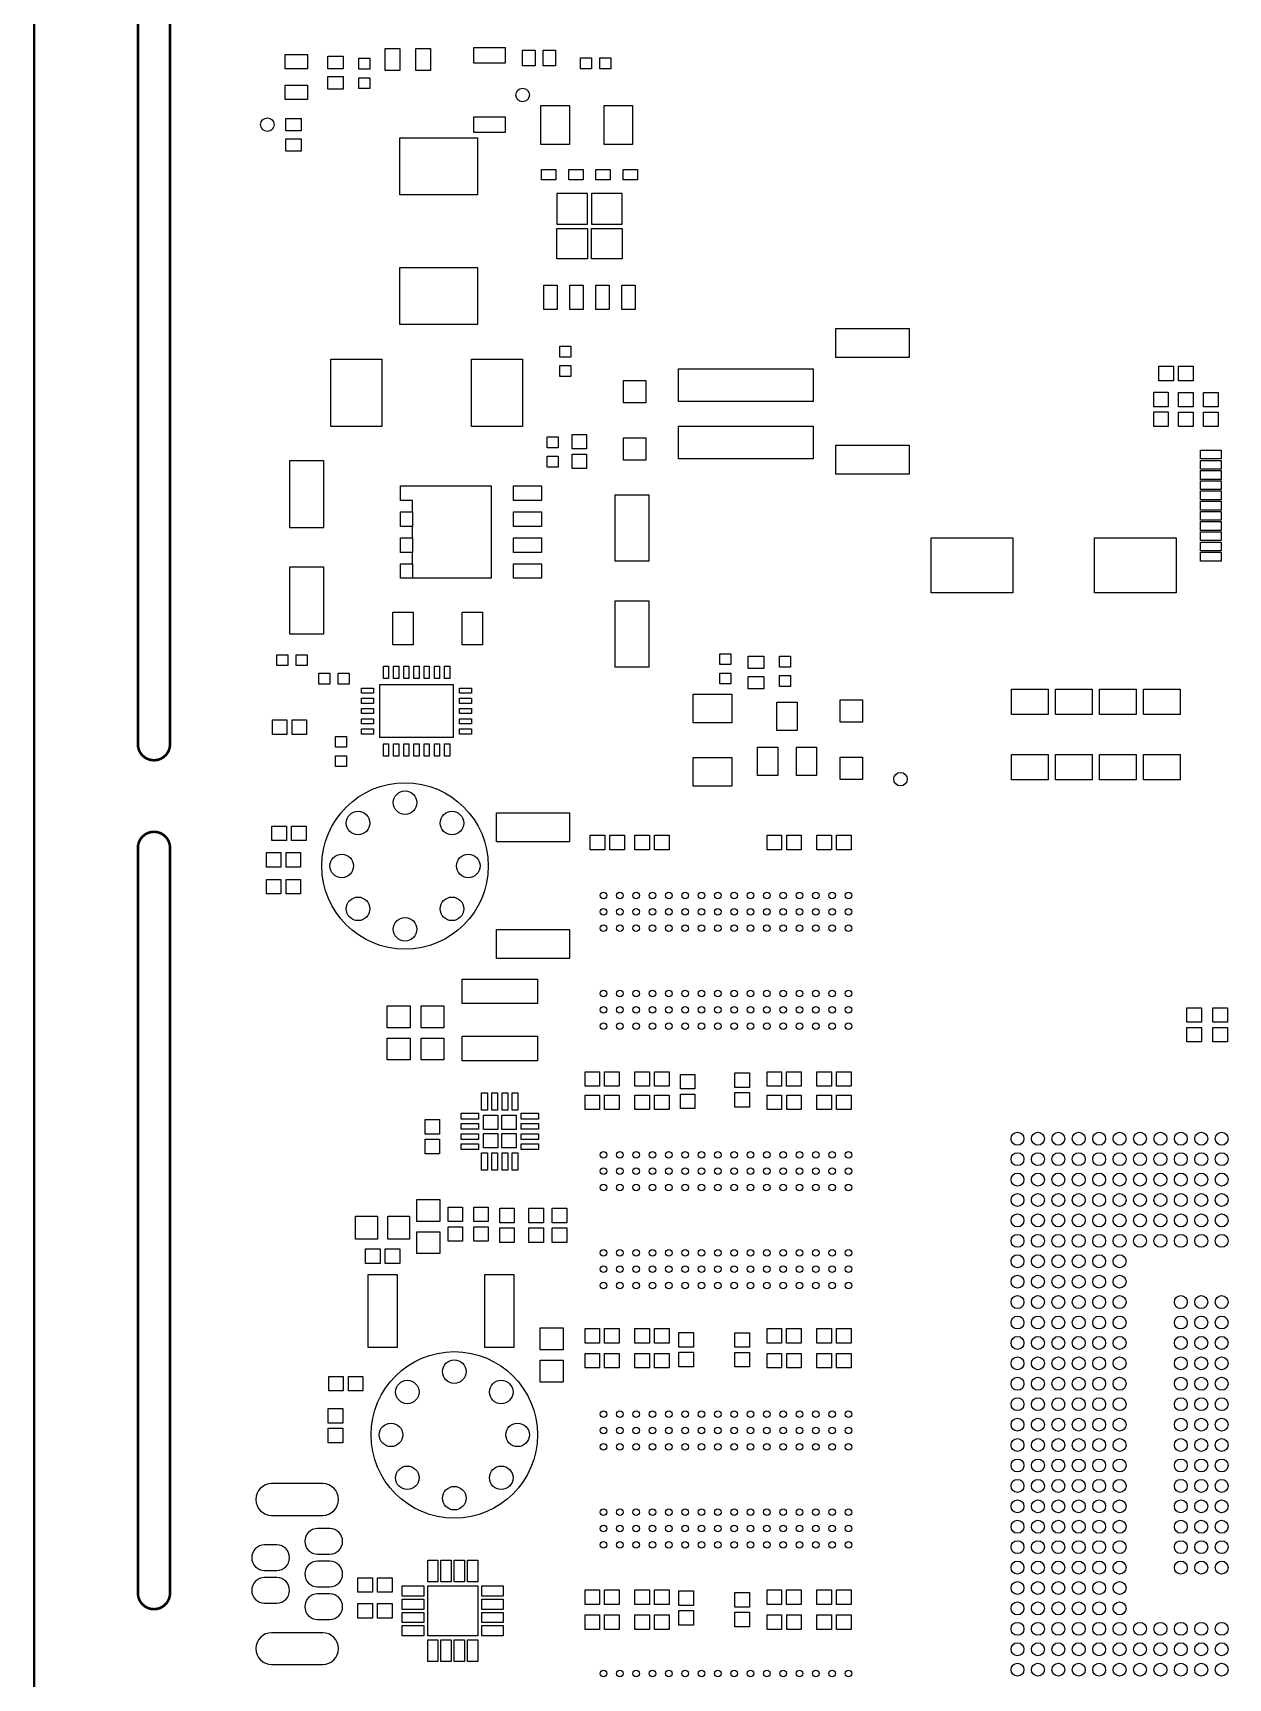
# Model space of a CAD drawing. Extents: x -186 to 234, y -83 to 214.
# Drawn here: x -61.2 to -2.7, y 33.4 to 114 of the extents above; entities that cross this region are included whole.
import ezdxf

# ---------------------------------------------------------------- set-up
doc = ezdxf.new("R2010")
doc.units = 0
for name, color, linetype in [('BG_OUTLINE', 253, 'CONTINUOUS'), ('PG_PASTEMASK_TOP', 85, 'CONTINUOUS'), ('PIN_PASTEMASK_TOP', 85, 'CONTINUOUS')]:
    doc.layers.add(name, color=color, linetype=linetype)

msp = doc.modelspace()

# ---------------------------------------------------------------- linework, layer by layer
at = {"layer": 'BG_OUTLINE', "const_width": 0.127}
for points in [[(-61.149205, 157.020311), (-61.149205, -9.271)], [(-56.069205, 115.657401), (-56.069205, 81.704688)], [(-54.494405, 115.657401), (-54.494405, 113.117401)], [(-54.494405, 113.117401), (-54.494405, 81.704688)], [(-56.069205, 79.164688), (-56.069205, 81.704688)], [(-54.494405, 79.164688), (-54.494405, 81.704688)], [(-56.069205, 74.084688), (-56.069205, 40.132)], [(-54.494405, 74.084688), (-54.494405, 71.544688)], [(-54.494405, 71.544688), (-54.494405, 40.132)], [(-56.069205, 37.592), (-56.069205, 40.132)], [(-54.494405, 37.592), (-54.494405, 40.132)]]:
    msp.add_lwpolyline(points, dxfattribs=at)
for points in [[(-54.494405, 79.164688, -1), (-56.069205, 79.164688)], [(-56.069205, 74.084688, -1), (-54.494405, 74.084688)], [(-54.494405, 37.592, -1), (-56.069205, 37.592)]]:
    msp.add_lwpolyline(points, format="xyb", dxfattribs=at)
at = {"layer": 'PG_PASTEMASK_TOP'}
for points in [[(-34.046516, 106.124832), (-35.546309, 106.124832)], [(-35.546309, 106.124832), (-35.546309, 104.625013)], [(-34.046516, 104.625013), (-34.046516, 106.124832)], [(-32.346519, 106.124832), (-33.846313, 106.124832)], [(-33.846313, 106.124832), (-33.846313, 104.625013)], [(-32.346519, 104.625013), (-32.346519, 106.124832)], [(-35.546309, 104.625013), (-34.046516, 104.625013)], [(-35.546309, 102.924915), (-35.546309, 104.424836)], [(-35.546309, 104.424836), (-34.046516, 104.424836)], [(-34.046516, 104.424836), (-34.046516, 102.924915)], [(-33.846313, 104.625013), (-32.346519, 104.625013)], [(-33.846313, 102.924915), (-33.846313, 104.424836)], [(-33.846313, 104.424836), (-32.346519, 104.424836)], [(-32.346519, 104.424836), (-32.346519, 102.924915)], [(-34.046516, 102.924915), (-35.546309, 102.924915)], [(-32.346519, 102.924915), (-33.846313, 102.924915)]]:
    msp.add_lwpolyline(points, dxfattribs=at)
for points in [[(-38.440106, 60.298101), (-39.140105, 60.298101), (-39.140105, 60.9981), (-38.440106, 60.9981)], [(-37.540209, 60.298101), (-38.240208, 60.298101), (-38.240208, 60.998202), (-37.540209, 60.998202)], [(-38.440106, 59.3979), (-39.140105, 59.3979), (-39.140105, 60.097899), (-38.440106, 60.097899)], [(-37.540209, 59.3979), (-38.240208, 59.3979), (-38.240208, 60.098), (-37.540209, 60.098)]]:
    msp.add_lwpolyline(points, close=True, dxfattribs=at)
at = {"layer": 'PIN_PASTEMASK_TOP'}
for points in [[(-47.7631, 112.233177), (-48.8553, 112.233177), (-48.8553, 112.944377), (-47.7631, 112.944377)], [(-46.009001, 112.245191), (-46.771001, 112.245191), (-46.771001, 112.854791), (-46.009001, 112.854791)], [(-43.951703, 112.147299), (-43.951703, 113.239499), (-43.240503, 113.239499), (-43.240503, 112.147299)], [(-42.451528, 112.147299), (-42.451528, 113.239499), (-41.740328, 113.239499), (-41.740328, 112.147299)], [(-39.607211, 112.520197), (-39.607211, 113.282197), (-38.083211, 113.282197), (-38.083211, 112.520197)], [(-37.222913, 112.386897), (-37.222913, 113.148897), (-36.613313, 113.148897), (-36.613313, 112.386897)], [(-36.223118, 112.386897), (-36.223118, 113.148897), (-35.613518, 113.148897), (-35.613518, 112.386897)], [(-45.244207, 112.754207), (-44.710807, 112.754207), (-44.710807, 112.220807), (-45.244207, 112.220807)], [(-33.853476, 112.771733), (-33.853476, 112.238333), (-34.386876, 112.238333), (-34.386876, 112.771733)], [(-32.903465, 112.771733), (-32.903465, 112.238333), (-33.436865, 112.238333), (-33.436865, 112.771733)], [(-47.7631, 110.733002), (-48.8553, 110.733002), (-48.8553, 111.444202), (-47.7631, 111.444202)], [(-46.009001, 111.245396), (-46.771001, 111.245396), (-46.771001, 111.854996), (-46.009001, 111.854996)], [(-45.244207, 111.804196), (-44.710807, 111.804196), (-44.710807, 111.270796), (-45.244207, 111.270796)], [(-34.932315, 110.439708), (-34.932315, 108.534708), (-36.329315, 108.534708), (-36.329315, 110.439708)], [(-31.832499, 110.439708), (-31.832499, 108.534708), (-33.229499, 108.534708), (-33.229499, 110.439708)], [(-48.825099, 109.808797), (-48.063099, 109.808797), (-48.063099, 109.199197), (-48.825099, 109.199197)], [(-39.607211, 109.120203), (-39.607211, 109.882203), (-38.083211, 109.882203), (-38.083211, 109.120203)], [(-48.825099, 108.809003), (-48.063099, 108.809003), (-48.063099, 108.199403), (-48.825099, 108.199403)], [(-39.429411, 106.0704), (-43.239411, 106.0704), (-43.239411, 108.8644), (-39.429411, 108.8644)], [(-35.591305, 106.799875), (-36.291304, 106.799875), (-36.291304, 107.299976), (-35.591305, 107.299976)], [(-34.261412, 106.799875), (-34.961411, 106.799875), (-34.961411, 107.299976), (-34.261412, 107.299976)], [(-32.931418, 106.799875), (-33.631416, 106.799875), (-33.631416, 107.299976), (-32.931418, 107.299976)], [(-31.601524, 106.799875), (-32.301523, 106.799875), (-32.301523, 107.299976), (-31.601524, 107.299976)], [(-39.429411, 99.7204), (-43.239411, 99.7204), (-43.239411, 102.5144), (-39.429411, 102.5144)], [(-35.526409, 100.44999), (-36.17642, 100.44999), (-36.17642, 101.649886), (-35.526409, 101.649886)], [(-34.256408, 100.44999), (-34.90642, 100.44999), (-34.90642, 101.649886), (-34.256408, 101.649886)], [(-32.986408, 100.44999), (-33.63642, 100.44999), (-33.63642, 101.649886), (-32.986408, 101.649886)], [(-31.716409, 100.44999), (-32.36642, 100.44999), (-32.36642, 101.649886), (-31.716409, 101.649886)], [(-21.873464, 99.520883), (-18.294553, 99.520883), (-18.294553, 98.100972), (-21.873464, 98.100972)], [(-34.868333, 98.12241), (-35.401733, 98.12241), (-35.401733, 98.65581), (-34.868333, 98.65581)], [(-46.623808, 94.724906), (-46.623808, 98.024899), (-44.123915, 98.024899), (-44.123915, 94.724906)], [(-39.723797, 94.724906), (-39.723797, 98.024899), (-37.223903, 98.024899), (-37.223903, 94.724906)], [(-34.868333, 97.172399), (-35.401733, 97.172399), (-35.401733, 97.705799), (-34.868333, 97.705799)], [(-29.593349, 97.539251), (-22.993439, 97.539251), (-22.993439, 95.939356), (-29.593349, 95.939356)], [(-6.051321, 96.963713), (-6.051321, 97.674913), (-5.340121, 97.674913), (-5.340121, 96.963713)], [(-5.088611, 96.963713), (-5.088611, 97.674913), (-4.377411, 97.674913), (-4.377411, 96.963713)], [(-32.286054, 96.972971), (-31.185955, 96.972971), (-31.185955, 95.872872), (-32.286054, 95.872872)], [(-5.596611, 95.684289), (-6.307811, 95.684289), (-6.307811, 96.395489), (-5.596611, 96.395489)], [(-4.377411, 95.6818), (-5.088611, 95.6818), (-5.088611, 96.393), (-4.377411, 96.393)], [(-3.864813, 96.390511), (-3.153613, 96.390511), (-3.153613, 95.679311), (-3.864813, 95.679311)], [(-5.596611, 94.721578), (-6.307811, 94.721578), (-6.307811, 95.432778), (-5.596611, 95.432778)], [(-4.377411, 94.719089), (-5.088611, 94.719089), (-5.088611, 95.430289), (-4.377411, 95.430289)], [(-3.864813, 95.4278), (-3.153613, 95.4278), (-3.153613, 94.7166), (-3.864813, 94.7166)], [(-34.80369, 94.333898), (-34.09249, 94.333898), (-34.09249, 93.622698), (-34.80369, 93.622698)], [(-29.593349, 94.739257), (-22.993439, 94.739257), (-22.993439, 93.139362), (-29.593349, 93.139362)], [(-36.018419, 94.214823), (-35.485019, 94.214823), (-35.485019, 93.681423), (-36.018419, 93.681423)], [(-32.286054, 94.172976), (-31.185955, 94.172976), (-31.185955, 93.072877), (-32.286054, 93.072877)], [(-21.873464, 93.810861), (-18.294553, 93.810861), (-18.294553, 92.390951), (-21.873464, 92.390951)], [(-4.010482, 93.13164), (-4.010482, 93.563948), (-3.008173, 93.563948), (-3.008173, 93.13164)], [(-48.629164, 89.753973), (-48.629164, 93.053967), (-46.979154, 93.053967), (-46.979154, 89.753973)], [(-36.018419, 93.264812), (-35.485019, 93.264812), (-35.485019, 92.731412), (-36.018419, 92.731412)], [(-34.80369, 93.371187), (-34.09249, 93.371187), (-34.09249, 92.659987), (-34.80369, 92.659987)], [(-4.010482, 92.631539), (-4.010482, 93.063847), (-3.008173, 93.063847), (-3.008173, 92.631539)], [(-4.010482, 92.131642), (-4.010482, 92.56395), (-3.008173, 92.56395), (-3.008173, 92.131642)], [(-4.010482, 91.631541), (-4.010482, 92.063849), (-3.008173, 92.063849), (-3.008173, 91.631541)], [(-36.298073, 91.808719), (-36.298073, 91.098713), (-37.67008, 91.098713), (-37.67008, 91.808719)], [(-31.044604, 88.129808), (-32.694613, 88.129808), (-32.694613, 91.379815), (-31.044604, 91.379815)], [(-4.010482, 91.131644), (-4.010482, 91.563952), (-3.008173, 91.563952), (-3.008173, 91.131644)], [(-4.010482, 90.631543), (-4.010482, 91.063851), (-3.008173, 91.063851), (-3.008173, 90.631543)], [(-42.621073, 90.538719), (-42.621073, 89.828713), (-43.211064, 89.828713), (-43.211064, 90.538719)], [(-36.298073, 90.538719), (-36.298073, 89.828713), (-37.67008, 89.828713), (-37.67008, 90.538719)], [(-4.010482, 90.131443), (-4.010482, 90.563751), (-3.008173, 90.563751), (-3.008173, 90.131443)], [(-4.010482, 89.631545), (-4.010482, 90.063853), (-3.008173, 90.063853), (-3.008173, 89.631545)], [(-4.010482, 89.131445), (-4.010482, 89.563753), (-3.008173, 89.563753), (-3.008173, 89.131445)], [(-42.621073, 89.268719), (-42.621073, 88.558713), (-43.211064, 88.558713), (-43.211064, 89.268719)], [(-36.298073, 89.268719), (-36.298073, 88.558713), (-37.67008, 88.558713), (-37.67008, 89.268719)], [(-17.207205, 89.275704), (-13.207213, 89.275704), (-13.207213, 86.575709), (-17.207205, 86.575709)], [(-9.207221, 89.275704), (-5.207229, 89.275704), (-5.207229, 86.575709), (-9.207221, 86.575709)], [(-4.010482, 88.631547), (-4.010482, 89.063855), (-3.008173, 89.063855), (-3.008173, 88.631547)], [(-48.629164, 84.554187), (-48.629164, 87.85418), (-46.979154, 87.85418), (-46.979154, 84.554187)], [(-42.621073, 87.998719), (-42.621073, 87.288713), (-43.211064, 87.288713), (-43.211064, 87.998719)], [(-36.298073, 87.998719), (-36.298073, 87.288713), (-37.67008, 87.288713), (-37.67008, 87.998719)], [(-4.010482, 88.131447), (-4.010482, 88.563755), (-3.008173, 88.563755), (-3.008173, 88.131447)], [(-42.581424, 85.636557), (-42.581424, 84.036357), (-43.582234, 84.036357), (-43.582234, 85.636557)], [(-39.182802, 85.636557), (-39.182802, 84.036357), (-40.183613, 84.036357), (-40.183613, 85.636557)], [(-31.044604, 82.929819), (-32.694613, 82.929819), (-32.694613, 86.179825), (-31.044604, 86.179825)], [(-49.258423, 83.012077), (-49.258423, 83.545477), (-48.725023, 83.545477), (-48.725023, 83.012077)], [(-48.308412, 83.012077), (-48.308412, 83.545477), (-47.775012, 83.545477), (-47.775012, 83.012077)], [(-44.044756, 82.985127), (-43.794744, 82.985127), (-43.794744, 82.385129), (-44.044756, 82.385129)], [(-43.544757, 82.985127), (-43.294744, 82.985127), (-43.294744, 82.385129), (-43.544757, 82.385129)], [(-43.044758, 82.985127), (-42.794745, 82.985127), (-42.794745, 82.385129), (-43.044758, 82.385129)], [(-42.544759, 82.985127), (-42.294747, 82.985127), (-42.294747, 82.385129), (-42.544759, 82.385129)], [(-42.04476, 82.985127), (-41.794748, 82.985127), (-41.794748, 82.385129), (-42.04476, 82.385129)], [(-41.544761, 82.985127), (-41.294748, 82.985127), (-41.294748, 82.385129), (-41.544761, 82.385129)], [(-41.044762, 82.985127), (-40.794749, 82.985127), (-40.794749, 82.385129), (-41.044762, 82.385129)], [(-27.024305, 83.063105), (-27.557705, 83.063105), (-27.557705, 83.596505), (-27.024305, 83.596505)], [(-25.411405, 82.872097), (-26.173405, 82.872097), (-26.173405, 83.481697), (-25.411405, 83.481697)], [(-24.103305, 82.936105), (-24.636705, 82.936105), (-24.636705, 83.469505), (-24.103305, 83.469505)], [(-47.206027, 82.106668), (-47.206027, 82.640068), (-46.672627, 82.640068), (-46.672627, 82.106668)], [(-46.256016, 82.106668), (-46.256016, 82.640068), (-45.722616, 82.640068), (-45.722616, 82.106668)], [(-27.024305, 82.113095), (-27.557705, 82.113095), (-27.557705, 82.646495), (-27.024305, 82.646495)], [(-25.411405, 81.872303), (-26.173405, 81.872303), (-26.173405, 82.481903), (-25.411405, 82.481903)], [(-24.103305, 81.986095), (-24.636705, 81.986095), (-24.636705, 82.519495), (-24.103305, 82.519495)], [(-44.519748, 81.910136), (-44.519748, 81.660124), (-45.119747, 81.660124), (-45.119747, 81.910136)], [(-44.519748, 81.410137), (-44.519748, 81.160125), (-45.119747, 81.160125), (-45.119747, 81.410137)], [(-40.619756, 82.085129), (-40.619756, 79.485134), (-44.219749, 79.485134), (-44.219749, 82.085129)], [(-39.719758, 81.910136), (-39.719758, 81.660124), (-40.319757, 81.660124), (-40.319757, 81.910136)], [(-39.719758, 81.410137), (-39.719758, 81.160125), (-40.319757, 81.160125), (-40.319757, 81.410137)], [(-26.969999, 80.214013), (-28.874999, 80.214013), (-28.874999, 81.611013), (-26.969999, 81.611013)], [(-13.280949, 81.865229), (-11.480038, 81.865229), (-11.480038, 80.615523), (-13.280949, 80.615523)], [(-11.121949, 81.865229), (-9.321038, 81.865229), (-9.321038, 80.615523), (-11.121949, 80.615523)], [(-8.964752, 81.863425), (-7.163841, 81.863425), (-7.163841, 80.61372), (-8.964752, 80.61372)], [(-6.805447, 81.863425), (-5.004537, 81.863425), (-5.004537, 80.61372), (-6.805447, 80.61372)], [(-44.519748, 80.910138), (-44.519748, 80.660126), (-45.119747, 80.660126), (-45.119747, 80.910138)], [(-39.719758, 80.910138), (-39.719758, 80.660126), (-40.319757, 80.660126), (-40.319757, 80.910138)], [(-24.763705, 79.8322), (-24.763705, 81.2292), (-23.773105, 81.2292), (-23.773105, 79.8322)], [(-21.67396, 81.33574), (-20.57386, 81.33574), (-20.57386, 80.235641), (-21.67396, 80.235641)], [(-49.481511, 79.644189), (-49.481511, 80.355389), (-48.770311, 80.355389), (-48.770311, 79.644189)], [(-48.518801, 79.644189), (-48.518801, 80.355389), (-47.807601, 80.355389), (-47.807601, 79.644189)], [(-44.519748, 80.410139), (-44.519748, 80.160127), (-45.119747, 80.160127), (-45.119747, 80.410139)], [(-44.519748, 79.91014), (-44.519748, 79.660128), (-45.119747, 79.660128), (-45.119747, 79.91014)], [(-39.719758, 80.410139), (-39.719758, 80.160127), (-40.319757, 80.160127), (-40.319757, 80.410139)], [(-39.719758, 79.91014), (-39.719758, 79.660128), (-40.319757, 79.660128), (-40.319757, 79.91014)], [(-45.857998, 79.014625), (-46.391398, 79.014625), (-46.391398, 79.548025), (-45.857998, 79.548025)], [(-44.044756, 79.185135), (-43.794744, 79.185135), (-43.794744, 78.585136), (-44.044756, 78.585136)], [(-43.544757, 79.185135), (-43.294744, 79.185135), (-43.294744, 78.585136), (-43.544757, 78.585136)], [(-43.044758, 79.185135), (-42.794745, 79.185135), (-42.794745, 78.585136), (-43.044758, 78.585136)], [(-42.544759, 79.185135), (-42.294747, 79.185135), (-42.294747, 78.585136), (-42.544759, 78.585136)], [(-42.04476, 79.185135), (-41.794748, 79.185135), (-41.794748, 78.585136), (-42.04476, 78.585136)], [(-41.544761, 79.185135), (-41.294748, 79.185135), (-41.294748, 78.585136), (-41.544761, 78.585136)], [(-41.044762, 79.185135), (-40.794749, 79.185135), (-40.794749, 78.585136), (-41.044762, 78.585136)], [(-25.716205, 77.6224), (-25.716205, 79.0194), (-24.725605, 79.0194), (-24.725605, 77.6224)], [(-23.811205, 77.6224), (-23.811205, 79.0194), (-22.820605, 79.0194), (-22.820605, 77.6224)], [(-45.857998, 78.064614), (-46.391398, 78.064614), (-46.391398, 78.598014), (-45.857998, 78.598014)], [(-26.969999, 77.114197), (-28.874999, 77.114197), (-28.874999, 78.511197), (-26.969999, 78.511197)], [(-21.67396, 78.535746), (-20.57386, 78.535746), (-20.57386, 77.435647), (-21.67396, 77.435647)], [(-13.280949, 78.664829), (-11.480038, 78.664829), (-11.480038, 77.415123), (-13.280949, 77.415123)], [(-11.121949, 78.664829), (-9.321038, 78.664829), (-9.321038, 77.415123), (-11.121949, 77.415123)], [(-8.964752, 78.663025), (-7.163841, 78.663025), (-7.163841, 77.41332), (-8.964752, 77.41332)], [(-6.805447, 78.663025), (-5.004537, 78.663025), (-5.004537, 77.41332), (-6.805447, 77.41332)], [(-34.928556, 74.384967), (-38.507467, 74.384967), (-38.507467, 75.804878), (-34.928556, 75.804878)], [(-49.505108, 74.442904), (-49.505108, 75.154104), (-48.793908, 75.154104), (-48.793908, 74.442904)], [(-48.542397, 74.442904), (-48.542397, 75.154104), (-47.831197, 75.154104), (-47.831197, 74.442904)], [(-33.20161, 74.703889), (-33.20161, 73.992689), (-33.91281, 73.992689), (-33.91281, 74.703889)], [(-32.238899, 74.703889), (-32.238899, 73.992689), (-32.950099, 73.992689), (-32.950099, 74.703889)], [(-31.725921, 73.992689), (-31.725921, 74.703889), (-31.014721, 74.703889), (-31.014721, 73.992689)], [(-30.76321, 73.992689), (-30.76321, 74.703889), (-30.05201, 74.703889), (-30.05201, 73.992689)], [(-25.248921, 73.992689), (-25.248921, 74.703889), (-24.537721, 74.703889), (-24.537721, 73.992689)], [(-24.28621, 73.992689), (-24.28621, 74.703889), (-23.57501, 74.703889), (-23.57501, 73.992689)], [(-22.810521, 73.992689), (-22.810521, 74.703889), (-22.099321, 74.703889), (-22.099321, 73.992689)], [(-21.84781, 73.992689), (-21.84781, 74.703889), (-21.13661, 74.703889), (-21.13661, 73.992689)], [(-49.771224, 73.146691), (-49.771224, 73.857891), (-49.060024, 73.857891), (-49.060024, 73.146691)], [(-48.808513, 73.146691), (-48.808513, 73.857891), (-48.097313, 73.857891), (-48.097313, 73.146691)], [(-49.771224, 71.832292), (-49.771224, 72.543492), (-49.060024, 72.543492), (-49.060024, 71.832292)], [(-48.808513, 71.832292), (-48.808513, 72.543492), (-48.097313, 72.543492), (-48.097313, 71.832292)], [(-34.928556, 68.674945), (-38.507467, 68.674945), (-38.507467, 70.094856), (-34.928556, 70.094856)], [(-36.490008, 66.459049), (-40.190001, 66.459049), (-40.190001, 67.658945), (-36.490008, 67.658945)], [(-43.851805, 66.347594), (-42.734205, 66.347594), (-42.734205, 65.275206), (-43.851805, 65.275206)], [(-42.200805, 66.347594), (-41.083205, 66.347594), (-41.083205, 65.275206), (-42.200805, 65.275206)], [(-4.679213, 66.258008), (-3.968013, 66.258008), (-3.968013, 65.546808), (-4.679213, 65.546808)], [(-3.409213, 66.258008), (-2.698013, 66.258008), (-2.698013, 65.546808), (-3.409213, 65.546808)], [(-4.679213, 65.295297), (-3.968013, 65.295297), (-3.968013, 64.584097), (-4.679213, 64.584097)], [(-3.409213, 65.295297), (-2.698013, 65.295297), (-2.698013, 64.584097), (-3.409213, 64.584097)], [(-43.851805, 64.772794), (-42.734205, 64.772794), (-42.734205, 63.700406), (-43.851805, 63.700406)], [(-42.200805, 64.772794), (-41.083205, 64.772794), (-41.083205, 63.700406), (-42.200805, 63.700406)], [(-36.490008, 63.659055), (-40.190001, 63.659055), (-40.190001, 64.858951), (-36.490008, 64.858951)], [(-33.45561, 63.121489), (-33.45561, 62.410289), (-34.16681, 62.410289), (-34.16681, 63.121489)], [(-32.492899, 63.121489), (-32.492899, 62.410289), (-33.204099, 62.410289), (-33.204099, 63.121489)], [(-31.725921, 62.410289), (-31.725921, 63.121489), (-31.014721, 63.121489), (-31.014721, 62.410289)], [(-30.76321, 62.410289), (-30.76321, 63.121489), (-30.05201, 63.121489), (-30.05201, 62.410289)], [(-28.78201, 62.283289), (-29.49321, 62.283289), (-29.49321, 62.994489), (-28.78201, 62.994489)], [(-26.82621, 63.0682), (-26.11501, 63.0682), (-26.11501, 62.357), (-26.82621, 62.357)], [(-24.54021, 63.121489), (-24.54021, 62.410289), (-25.25141, 62.410289), (-25.25141, 63.121489)], [(-23.577499, 63.121489), (-23.577499, 62.410289), (-24.288699, 62.410289), (-24.288699, 63.121489)], [(-22.810521, 62.410289), (-22.810521, 63.121489), (-22.099321, 63.121489), (-22.099321, 62.410289)], [(-21.84781, 62.410289), (-21.84781, 63.121489), (-21.13661, 63.121489), (-21.13661, 62.410289)], [(-38.950138, 61.248049), (-39.230046, 61.248049), (-39.230046, 62.097958), (-38.950138, 62.097958)], [(-38.449961, 61.248049), (-38.729869, 61.248049), (-38.729869, 62.097958), (-38.449961, 62.097958)], [(-37.95014, 61.248049), (-38.230048, 61.248049), (-38.230048, 62.097958), (-37.95014, 62.097958)], [(-37.449963, 61.248049), (-37.729871, 61.248049), (-37.729871, 62.097958), (-37.449963, 62.097958)], [(-26.82621, 62.105489), (-26.11501, 62.105489), (-26.11501, 61.394289), (-26.82621, 61.394289)], [(-33.45561, 61.978489), (-33.45561, 61.267289), (-34.16681, 61.267289), (-34.16681, 61.978489)], [(-32.492899, 61.978489), (-32.492899, 61.267289), (-33.204099, 61.267289), (-33.204099, 61.978489)], [(-31.725921, 61.267289), (-31.725921, 61.978489), (-31.014721, 61.978489), (-31.014721, 61.267289)], [(-30.76321, 61.267289), (-30.76321, 61.978489), (-30.05201, 61.978489), (-30.05201, 61.267289)], [(-28.78201, 61.320578), (-29.49321, 61.320578), (-29.49321, 62.031778), (-28.78201, 62.031778)], [(-25.248921, 61.267289), (-25.248921, 61.978489), (-24.537721, 61.978489), (-24.537721, 61.267289)], [(-24.28621, 61.267289), (-24.28621, 61.978489), (-23.57501, 61.978489), (-23.57501, 61.267289)], [(-22.810521, 61.267289), (-22.810521, 61.978489), (-22.099321, 61.978489), (-22.099321, 61.267289)], [(-21.84781, 61.267289), (-21.84781, 61.978489), (-21.13661, 61.978489), (-21.13661, 61.267289)], [(-41.286405, 60.071), (-41.997605, 60.071), (-41.997605, 60.7822), (-41.286405, 60.7822)], [(-40.239975, 60.808133), (-40.239975, 61.088041), (-39.390066, 61.088041), (-39.390066, 60.808133)], [(-40.239975, 60.307957), (-40.239975, 60.587865), (-39.390066, 60.587865), (-39.390066, 60.307957)], [(-37.289969, 60.808133), (-37.289969, 61.088041), (-36.440059, 61.088041), (-36.440059, 60.808133)], [(-37.289969, 60.307957), (-37.289969, 60.587865), (-36.440059, 60.587865), (-36.440059, 60.307957)], [(-41.286405, 59.108289), (-41.997605, 59.108289), (-41.997605, 59.819489), (-41.286405, 59.819489)], [(-40.239975, 59.808135), (-40.239975, 60.088043), (-39.390066, 60.088043), (-39.390066, 59.808135)], [(-37.289969, 59.808135), (-37.289969, 60.088043), (-36.440059, 60.088043), (-36.440059, 59.808135)], [(-40.239975, 59.307959), (-40.239975, 59.587867), (-39.390066, 59.587867), (-39.390066, 59.307959)], [(-38.950138, 58.298042), (-39.230046, 58.298042), (-39.230046, 59.147951), (-38.950138, 59.147951)], [(-38.449961, 58.298042), (-38.729869, 58.298042), (-38.729869, 59.147951), (-38.449961, 59.147951)], [(-37.95014, 58.298042), (-38.230048, 58.298042), (-38.230048, 59.147951), (-37.95014, 59.147951)], [(-37.449963, 58.298042), (-37.729871, 58.298042), (-37.729871, 59.147951), (-37.449963, 59.147951)], [(-37.289969, 59.307959), (-37.289969, 59.587867), (-36.440059, 59.587867), (-36.440059, 59.307959)], [(-41.284398, 55.789093), (-42.401998, 55.789093), (-42.401998, 56.861481), (-41.284398, 56.861481)], [(-40.164715, 55.784801), (-40.875915, 55.784801), (-40.875915, 56.496001), (-40.164715, 56.496001)], [(-39.618107, 56.496001), (-38.906907, 56.496001), (-38.906907, 55.784801), (-39.618107, 55.784801)], [(-38.340005, 56.436311), (-37.628805, 56.436311), (-37.628805, 55.725111), (-38.340005, 55.725111)], [(-36.206405, 55.7276), (-36.917605, 55.7276), (-36.917605, 56.4388), (-36.206405, 56.4388)], [(-35.063405, 55.7276), (-35.774605, 55.7276), (-35.774605, 56.4388), (-35.063405, 56.4388)], [(-45.403999, 54.930802), (-45.403999, 56.048402), (-44.331611, 56.048402), (-44.331611, 54.930802)], [(-43.829199, 54.930802), (-43.829199, 56.048402), (-42.756811, 56.048402), (-42.756811, 54.930802)], [(-41.284398, 54.214293), (-42.401998, 54.214293), (-42.401998, 55.286681), (-41.284398, 55.286681)], [(-40.164715, 54.82209), (-40.875915, 54.82209), (-40.875915, 55.53329), (-40.164715, 55.53329)], [(-39.618107, 55.53329), (-38.906907, 55.53329), (-38.906907, 54.82209), (-39.618107, 54.82209)], [(-38.340005, 55.4736), (-37.628805, 55.4736), (-37.628805, 54.7624), (-38.340005, 54.7624)], [(-36.206405, 54.764889), (-36.917605, 54.764889), (-36.917605, 55.476089), (-36.206405, 55.476089)], [(-35.063405, 54.764889), (-35.774605, 54.764889), (-35.774605, 55.476089), (-35.063405, 55.476089)], [(-44.916115, 53.737002), (-44.916115, 54.448202), (-44.204915, 54.448202), (-44.204915, 53.737002)], [(-43.953405, 53.737002), (-43.953405, 54.448202), (-43.242205, 54.448202), (-43.242205, 53.737002)], [(-44.784569, 49.621948), (-44.784569, 53.200859), (-43.364658, 53.200859), (-43.364658, 49.621948)], [(-39.074547, 49.621948), (-39.074547, 53.200859), (-37.654636, 53.200859), (-37.654636, 49.621948)], [(-36.356011, 50.574194), (-35.238411, 50.574194), (-35.238411, 49.501806), (-36.356011, 49.501806)], [(-33.45561, 50.548489), (-33.45561, 49.837289), (-34.16681, 49.837289), (-34.16681, 50.548489)], [(-32.492899, 50.548489), (-32.492899, 49.837289), (-33.204099, 49.837289), (-33.204099, 50.548489)], [(-31.725921, 49.837289), (-31.725921, 50.548489), (-31.014721, 50.548489), (-31.014721, 49.837289)], [(-30.76321, 49.837289), (-30.76321, 50.548489), (-30.05201, 50.548489), (-30.05201, 49.837289)], [(-28.85821, 49.634089), (-29.56941, 49.634089), (-29.56941, 50.345289), (-28.85821, 50.345289)], [(-26.82621, 50.3428), (-26.11501, 50.3428), (-26.11501, 49.6316), (-26.82621, 49.6316)], [(-24.54021, 50.548489), (-24.54021, 49.837289), (-25.25141, 49.837289), (-25.25141, 50.548489)], [(-23.577499, 50.548489), (-23.577499, 49.837289), (-24.288699, 49.837289), (-24.288699, 50.548489)], [(-22.810521, 49.837289), (-22.810521, 50.548489), (-22.099321, 50.548489), (-22.099321, 49.837289)], [(-21.84781, 49.837289), (-21.84781, 50.548489), (-21.13661, 50.548489), (-21.13661, 49.837289)], [(-33.45561, 49.329289), (-33.45561, 48.618089), (-34.16681, 48.618089), (-34.16681, 49.329289)], [(-32.492899, 49.329289), (-32.492899, 48.618089), (-33.204099, 48.618089), (-33.204099, 49.329289)], [(-31.725921, 48.618089), (-31.725921, 49.329289), (-31.014721, 49.329289), (-31.014721, 48.618089)], [(-30.76321, 48.618089), (-30.76321, 49.329289), (-30.05201, 49.329289), (-30.05201, 48.618089)], [(-28.85821, 48.671378), (-29.56941, 48.671378), (-29.56941, 49.382578), (-28.85821, 49.382578)], [(-26.82621, 49.380089), (-26.11501, 49.380089), (-26.11501, 48.668889), (-26.82621, 48.668889)], [(-25.248921, 48.618089), (-25.248921, 49.329289), (-24.537721, 49.329289), (-24.537721, 48.618089)], [(-24.28621, 48.618089), (-24.28621, 49.329289), (-23.57501, 49.329289), (-23.57501, 48.618089)], [(-22.810521, 48.618089), (-22.810521, 49.329289), (-22.099321, 49.329289), (-22.099321, 48.618089)], [(-21.84781, 48.618089), (-21.84781, 49.329289), (-21.13661, 49.329289), (-21.13661, 48.618089)], [(-36.356011, 48.999394), (-35.238411, 48.999394), (-35.238411, 47.927006), (-36.356011, 47.927006)], [(-46.010805, 48.201097), (-46.010805, 47.489897), (-46.722005, 47.489897), (-46.722005, 48.201097)], [(-45.048094, 48.201097), (-45.048094, 47.489897), (-45.759294, 47.489897), (-45.759294, 48.201097)], [(-46.030413, 45.912507), (-46.741613, 45.912507), (-46.741613, 46.623707), (-46.030413, 46.623707)], [(-46.030413, 44.949796), (-46.741613, 44.949796), (-46.741613, 45.660996), (-46.030413, 45.660996)], [(-41.369513, 38.144158), (-41.871925, 38.144158), (-41.871925, 39.196455), (-41.369513, 39.196455)], [(-40.719502, 38.144158), (-41.221914, 38.144158), (-41.221914, 39.196455), (-40.719502, 39.196455)], [(-40.069313, 38.144158), (-40.571725, 38.144158), (-40.571725, 39.196455), (-40.069313, 39.196455)], [(-39.419301, 38.144158), (-39.921713, 38.144158), (-39.921713, 39.196455), (-39.419301, 39.196455)], [(-45.292518, 37.634697), (-45.292518, 38.345897), (-44.581318, 38.345897), (-44.581318, 37.634697)], [(-44.329807, 37.634697), (-44.329807, 38.345897), (-43.618607, 38.345897), (-43.618607, 37.634697)], [(-42.069474, 37.444197), (-43.12177, 37.444197), (-43.12177, 37.946609), (-42.069474, 37.946609)], [(-39.419416, 35.4941), (-41.871811, 35.4941), (-41.871811, 37.946495), (-39.419416, 37.946495)], [(-38.169456, 37.444197), (-39.221753, 37.444197), (-39.221753, 37.946609), (-38.169456, 37.946609)], [(-45.292518, 36.365891), (-45.292518, 37.077091), (-44.581318, 37.077091), (-44.581318, 36.365891)], [(-44.329807, 36.365891), (-44.329807, 37.077091), (-43.618607, 37.077091), (-43.618607, 36.365891)], [(-42.069474, 36.794186), (-43.12177, 36.794186), (-43.12177, 37.296598), (-42.069474, 37.296598)], [(-38.169456, 36.794186), (-39.221753, 36.794186), (-39.221753, 37.296598), (-38.169456, 37.296598)], [(-33.45561, 37.746889), (-33.45561, 37.035689), (-34.16681, 37.035689), (-34.16681, 37.746889)], [(-32.492899, 37.746889), (-32.492899, 37.035689), (-33.204099, 37.035689), (-33.204099, 37.746889)], [(-31.725921, 37.035689), (-31.725921, 37.746889), (-31.014721, 37.746889), (-31.014721, 37.035689)], [(-30.76321, 37.035689), (-30.76321, 37.746889), (-30.05201, 37.746889), (-30.05201, 37.035689)], [(-28.85821, 36.984889), (-29.56941, 36.984889), (-29.56941, 37.696089), (-28.85821, 37.696089)], [(-26.82621, 37.6174), (-26.11501, 37.6174), (-26.11501, 36.9062), (-26.82621, 36.9062)], [(-24.54021, 37.746889), (-24.54021, 37.035689), (-25.25141, 37.035689), (-25.25141, 37.746889)], [(-23.577499, 37.746889), (-23.577499, 37.035689), (-24.288699, 37.035689), (-24.288699, 37.746889)], [(-22.810521, 37.035689), (-22.810521, 37.746889), (-22.099321, 37.746889), (-22.099321, 37.035689)], [(-21.84781, 37.035689), (-21.84781, 37.746889), (-21.13661, 37.746889), (-21.13661, 37.035689)], [(-42.069474, 36.143997), (-43.12177, 36.143997), (-43.12177, 36.646409), (-42.069474, 36.646409)], [(-38.169456, 36.143997), (-39.221753, 36.143997), (-39.221753, 36.646409), (-38.169456, 36.646409)], [(-33.45561, 36.527689), (-33.45561, 35.816489), (-34.16681, 35.816489), (-34.16681, 36.527689)], [(-32.492899, 36.527689), (-32.492899, 35.816489), (-33.204099, 35.816489), (-33.204099, 36.527689)], [(-31.725921, 35.816489), (-31.725921, 36.527689), (-31.014721, 36.527689), (-31.014721, 35.816489)], [(-30.76321, 35.816489), (-30.76321, 36.527689), (-30.05201, 36.527689), (-30.05201, 35.816489)], [(-28.85821, 36.022178), (-29.56941, 36.022178), (-29.56941, 36.733378), (-28.85821, 36.733378)], [(-26.82621, 36.654689), (-26.11501, 36.654689), (-26.11501, 35.943489), (-26.82621, 35.943489)], [(-25.248921, 35.816489), (-25.248921, 36.527689), (-24.537721, 36.527689), (-24.537721, 35.816489)], [(-24.28621, 35.816489), (-24.28621, 36.527689), (-23.57501, 36.527689), (-23.57501, 35.816489)], [(-22.810521, 35.816489), (-22.810521, 36.527689), (-22.099321, 36.527689), (-22.099321, 35.816489)], [(-21.84781, 35.816489), (-21.84781, 36.527689), (-21.13661, 36.527689), (-21.13661, 35.816489)], [(-42.069474, 35.493985), (-43.12177, 35.493985), (-43.12177, 35.996397), (-42.069474, 35.996397)], [(-38.169456, 35.493985), (-39.221753, 35.493985), (-39.221753, 35.996397), (-38.169456, 35.996397)], [(-41.369513, 34.24414), (-41.871925, 34.24414), (-41.871925, 35.296437), (-41.369513, 35.296437)], [(-40.719502, 34.24414), (-41.221914, 34.24414), (-41.221914, 35.296437), (-40.719502, 35.296437)], [(-40.069313, 34.24414), (-40.571725, 34.24414), (-40.571725, 35.296437), (-40.069313, 35.296437)], [(-39.419301, 34.24414), (-39.921713, 34.24414), (-39.921713, 35.296437), (-39.419301, 35.296437)]]:
    msp.add_lwpolyline(points, close=True, dxfattribs=at)
for points in [[(-43.210074, 91.808706), (-38.770052, 91.808706)], [(-43.210074, 91.098726), (-43.210074, 91.808706)], [(-42.620057, 91.098726), (-43.210074, 91.098726)], [(-42.620057, 90.538706), (-42.620057, 91.098726)], [(-38.770052, 91.808706), (-38.770052, 87.288726)], [(-43.210074, 89.828726), (-43.210074, 90.538706)], [(-43.210074, 90.538706), (-42.620057, 90.538706)], [(-42.620057, 89.828726), (-43.210074, 89.828726)], [(-42.620057, 89.268706), (-42.620057, 89.828726)], [(-43.210074, 88.558726), (-43.210074, 89.268706)], [(-43.210074, 89.268706), (-42.620057, 89.268706)], [(-42.620057, 88.558726), (-43.210074, 88.558726)], [(-43.210074, 87.288726), (-43.210074, 87.998706)], [(-43.210074, 87.998706), (-42.620057, 87.998706)], [(-42.620057, 87.998706), (-42.620057, 88.558726)], [(-38.770052, 87.288726), (-43.210074, 87.288726)]]:
    msp.add_lwpolyline(points, dxfattribs=at)
for points in [[(-49.516754, 41.398977), (-47.01686, 41.398977, 1), (-47.01686, 42.951375), (-49.516754, 42.951375, 1)], [(-47.266758, 39.498918), (-46.666861, 39.498918, 1), (-46.666861, 40.751417), (-47.266758, 40.751417, 1)], [(-49.866652, 38.698818), (-49.266754, 38.698818, 1), (-49.266754, 39.951317), (-49.866652, 39.951317, 1)], [(-47.266758, 37.899023), (-46.666861, 37.899023, 1), (-46.666861, 39.151522), (-47.266758, 39.151522, 1)], [(-49.866652, 37.098923), (-49.266754, 37.098923, 1), (-49.266754, 38.351422), (-49.866652, 38.351422, 1)], [(-47.266758, 36.299026), (-46.666861, 36.299026, 1), (-46.666861, 37.551525), (-47.266758, 37.551525, 1)], [(-49.516754, 34.099068), (-47.01686, 34.099068, 1), (-47.01686, 35.651465), (-49.516754, 35.651465, 1)]]:
    msp.add_lwpolyline(points, format="xyb", close=True, dxfattribs=at)
for centre, radius in [((-37.222913, 110.953601), 0.3302), ((-49.724996, 109.506309), 0.3302), ((-18.712866, 77.449375), 0.3302), ((-42.983099, 73.200311), 4.076205), ((-42.983099, 76.300406), 0.576199), ((-45.283095, 75.300408), 0.576199), ((-40.683104, 75.300408), 0.576199), ((-46.083195, 73.200311), 0.576199), ((-39.883004, 73.200311), 0.576199), ((-33.257998, 71.756981), 0.162547), ((-32.457898, 71.756981), 0.162547), ((-31.658001, 71.756981), 0.162547), ((-30.857901, 71.756981), 0.162547), ((-30.058106, 71.756981), 0.162547), ((-29.258006, 71.756981), 0.162547), ((-28.457906, 71.756981), 0.162547), ((-27.658009, 71.756981), 0.162547), ((-26.858011, 71.756981), 0.162547), ((-26.058114, 71.756981), 0.162547), ((-25.258014, 71.756981), 0.162547), ((-24.457914, 71.756981), 0.162547), ((-23.658119, 71.756981), 0.162547), ((-22.858019, 71.756981), 0.162547), ((-22.058122, 71.756981), 0.162547), ((-21.258022, 71.756981), 0.162547), ((-45.283095, 71.100213), 0.576199), ((-40.683104, 71.100213), 0.576199), ((-33.257998, 70.957084), 0.162547), ((-32.457898, 70.957084), 0.162547), ((-31.658001, 70.957084), 0.162547), ((-30.857901, 70.957084), 0.162547), ((-30.058106, 70.957084), 0.162547), ((-29.258006, 70.957084), 0.162547), ((-28.457906, 70.957084), 0.162547), ((-27.658009, 70.957084), 0.162547), ((-26.858011, 70.957084), 0.162547), ((-26.058114, 70.957084), 0.162547), ((-25.258014, 70.957084), 0.162547), ((-24.457914, 70.957084), 0.162547), ((-23.658119, 70.957084), 0.162547), ((-22.858019, 70.957084), 0.162547), ((-22.058122, 70.957084), 0.162547), ((-21.258022, 70.957084), 0.162547), ((-42.983099, 70.100215), 0.576199), ((-33.257998, 70.156984), 0.162547), ((-32.457898, 70.156984), 0.162547), ((-31.658001, 70.156984), 0.162547), ((-30.857901, 70.156984), 0.162547), ((-30.058106, 70.156984), 0.162547), ((-29.258006, 70.156984), 0.162547), ((-28.457906, 70.156984), 0.162547), ((-27.658009, 70.156984), 0.162547), ((-26.858011, 70.156984), 0.162547), ((-26.058114, 70.156984), 0.162547), ((-25.258014, 70.156984), 0.162547), ((-24.457914, 70.156984), 0.162547), ((-23.658119, 70.156984), 0.162547), ((-22.858019, 70.156984), 0.162547), ((-22.058122, 70.156984), 0.162547), ((-21.258022, 70.156984), 0.162547), ((-33.257998, 66.957194), 0.162547), ((-32.457898, 66.957194), 0.162547), ((-31.658001, 66.957194), 0.162547), ((-30.857901, 66.957194), 0.162547), ((-30.058106, 66.957194), 0.162547), ((-29.258006, 66.957194), 0.162547), ((-28.457906, 66.957194), 0.162547), ((-27.658009, 66.957194), 0.162547), ((-26.858011, 66.957194), 0.162547), ((-26.058114, 66.957194), 0.162547), ((-25.258014, 66.957194), 0.162547), ((-24.457914, 66.957194), 0.162547), ((-23.658119, 66.957194), 0.162547), ((-22.858019, 66.957194), 0.162547), ((-22.058122, 66.957194), 0.162547), ((-21.258022, 66.957194), 0.162547), ((-33.257998, 66.157094), 0.162547), ((-32.457898, 66.157094), 0.162547), ((-31.658001, 66.157094), 0.162547), ((-30.857901, 66.157094), 0.162547), ((-30.058106, 66.157094), 0.162547), ((-29.258006, 66.157094), 0.162547), ((-28.457906, 66.157094), 0.162547), ((-27.658009, 66.157094), 0.162547), ((-26.858011, 66.157094), 0.162547), ((-26.058114, 66.157094), 0.162547), ((-25.258014, 66.157094), 0.162547), ((-24.457914, 66.157094), 0.162547), ((-23.658119, 66.157094), 0.162547), ((-22.858019, 66.157094), 0.162547), ((-22.058122, 66.157094), 0.162547), ((-21.258022, 66.157094), 0.162547), ((-33.257998, 65.357197), 0.162547), ((-32.457898, 65.357197), 0.162547), ((-31.658001, 65.357197), 0.162547), ((-30.857901, 65.357197), 0.162547), ((-30.058106, 65.357197), 0.162547), ((-29.258006, 65.357197), 0.162547), ((-28.457906, 65.357197), 0.162547), ((-27.658009, 65.357197), 0.162547), ((-26.858011, 65.357197), 0.162547), ((-26.058114, 65.357197), 0.162547), ((-25.258014, 65.357197), 0.162547), ((-24.457914, 65.357197), 0.162547), ((-23.658119, 65.357197), 0.162547), ((-22.858019, 65.357197), 0.162547), ((-22.058122, 65.357197), 0.162547), ((-21.258022, 65.357197), 0.162547), ((-12.979908, 59.841587), 0.316255), ((-11.97991, 59.841587), 0.316255), ((-10.979912, 59.841587), 0.316255), ((-9.979914, 59.841587), 0.316255), ((-8.979916, 59.841587), 0.316255), ((-7.979918, 59.841587), 0.316255), ((-6.97992, 59.841587), 0.316255), ((-5.979922, 59.841587), 0.316255), ((-4.979899, 59.841587), 0.316255), ((-3.979901, 59.841587), 0.316255), ((-2.979903, 59.841587), 0.316255), ((-33.257998, 59.056981), 0.162547), ((-32.457898, 59.056981), 0.162547), ((-31.658001, 59.056981), 0.162547), ((-30.857901, 59.056981), 0.162547), ((-30.058106, 59.056981), 0.162547), ((-29.258006, 59.056981), 0.162547), ((-28.457906, 59.056981), 0.162547), ((-27.658009, 59.056981), 0.162547), ((-26.858011, 59.056981), 0.162547), ((-26.058114, 59.056981), 0.162547), ((-25.258014, 59.056981), 0.162547), ((-24.457914, 59.056981), 0.162547), ((-23.658119, 59.056981), 0.162547), ((-22.858019, 59.056981), 0.162547), ((-22.058122, 59.056981), 0.162547), ((-21.258022, 59.056981), 0.162547), ((-12.979908, 58.841589), 0.316255), ((-11.97991, 58.841589), 0.316255), ((-10.979912, 58.841589), 0.316255), ((-9.979914, 58.841589), 0.316255), ((-8.979916, 58.841589), 0.316255), ((-7.979918, 58.841589), 0.316255), ((-6.97992, 58.841589), 0.316255), ((-5.979922, 58.841589), 0.316255), ((-4.979899, 58.841589), 0.316255), ((-3.979901, 58.841589), 0.316255), ((-2.979903, 58.841589), 0.316255), ((-33.257998, 58.257084), 0.162547), ((-32.457898, 58.257084), 0.162547), ((-31.658001, 58.257084), 0.162547), ((-30.857901, 58.257084), 0.162547), ((-30.058106, 58.257084), 0.162547), ((-29.258006, 58.257084), 0.162547), ((-28.457906, 58.257084), 0.162547), ((-27.658009, 58.257084), 0.162547), ((-26.858011, 58.257084), 0.162547), ((-26.058114, 58.257084), 0.162547), ((-25.258014, 58.257084), 0.162547), ((-24.457914, 58.257084), 0.162547), ((-23.658119, 58.257084), 0.162547), ((-22.858019, 58.257084), 0.162547), ((-22.058122, 58.257084), 0.162547), ((-21.258022, 58.257084), 0.162547), ((-12.979908, 57.841591), 0.316255), ((-11.97991, 57.841591), 0.316255), ((-10.979912, 57.841591), 0.316255), ((-9.979914, 57.841591), 0.316255), ((-8.979916, 57.841591), 0.316255), ((-7.979918, 57.841591), 0.316255), ((-6.97992, 57.841591), 0.316255), ((-5.979922, 57.841591), 0.316255), ((-4.979899, 57.841591), 0.316255), ((-3.979901, 57.841591), 0.316255), ((-2.979903, 57.841591), 0.316255), ((-33.257998, 57.456984), 0.162547), ((-32.457898, 57.456984), 0.162547), ((-31.658001, 57.456984), 0.162547), ((-30.857901, 57.456984), 0.162547), ((-30.058106, 57.456984), 0.162547), ((-29.258006, 57.456984), 0.162547), ((-28.457906, 57.456984), 0.162547), ((-27.658009, 57.456984), 0.162547), ((-26.858011, 57.456984), 0.162547), ((-26.058114, 57.456984), 0.162547), ((-25.258014, 57.456984), 0.162547), ((-24.457914, 57.456984), 0.162547), ((-23.658119, 57.456984), 0.162547), ((-22.858019, 57.456984), 0.162547), ((-22.058122, 57.456984), 0.162547), ((-21.258022, 57.456984), 0.162547), ((-12.979908, 56.841593), 0.316255), ((-11.97991, 56.841593), 0.316255), ((-10.979912, 56.841593), 0.316255), ((-9.979914, 56.841593), 0.316255), ((-8.979916, 56.841593), 0.316255), ((-7.979918, 56.841593), 0.316255), ((-6.97992, 56.841593), 0.316255), ((-5.979922, 56.841593), 0.316255), ((-4.979899, 56.841593), 0.316255), ((-3.979901, 56.841593), 0.316255), ((-2.979903, 56.841593), 0.316255), ((-12.979908, 55.841595), 0.316255), ((-11.97991, 55.841595), 0.316255), ((-10.979912, 55.841595), 0.316255), ((-9.979914, 55.841595), 0.316255), ((-8.979916, 55.841595), 0.316255), ((-7.979918, 55.841595), 0.316255), ((-6.97992, 55.841595), 0.316255), ((-5.979922, 55.841595), 0.316255), ((-4.979899, 55.841595), 0.316255), ((-3.979901, 55.841595), 0.316255), ((-2.979903, 55.841595), 0.316255), ((-12.979908, 54.841597), 0.316255), ((-11.97991, 54.841597), 0.316255), ((-10.979912, 54.841597), 0.316255), ((-9.979914, 54.841597), 0.316255), ((-8.979916, 54.841597), 0.316255), ((-7.979918, 54.841597), 0.316255), ((-6.97992, 54.841597), 0.316255), ((-5.979922, 54.841597), 0.316255), ((-4.979899, 54.841597), 0.316255), ((-3.979901, 54.841597), 0.316255), ((-2.979903, 54.841597), 0.316255), ((-33.257998, 54.257194), 0.162547), ((-32.457898, 54.257194), 0.162547), ((-31.658001, 54.257194), 0.162547), ((-30.857901, 54.257194), 0.162547), ((-30.058106, 54.257194), 0.162547), ((-29.258006, 54.257194), 0.162547), ((-28.457906, 54.257194), 0.162547), ((-27.658009, 54.257194), 0.162547), ((-26.858011, 54.257194), 0.162547), ((-26.058114, 54.257194), 0.162547), ((-25.258014, 54.257194), 0.162547), ((-24.457914, 54.257194), 0.162547), ((-23.658119, 54.257194), 0.162547), ((-22.858019, 54.257194), 0.162547), ((-22.058122, 54.257194), 0.162547), ((-21.258022, 54.257194), 0.162547), ((-12.979908, 53.841599), 0.316255), ((-11.97991, 53.841599), 0.316255), ((-10.979912, 53.841599), 0.316255), ((-9.979914, 53.841599), 0.316255), ((-8.979916, 53.841599), 0.316255), ((-7.979918, 53.841599), 0.316255), ((-33.257998, 53.457094), 0.162547), ((-32.457898, 53.457094), 0.162547), ((-31.658001, 53.457094), 0.162547), ((-30.857901, 53.457094), 0.162547), ((-30.058106, 53.457094), 0.162547), ((-29.258006, 53.457094), 0.162547), ((-28.457906, 53.457094), 0.162547), ((-27.658009, 53.457094), 0.162547), ((-26.858011, 53.457094), 0.162547), ((-26.058114, 53.457094), 0.162547), ((-25.258014, 53.457094), 0.162547), ((-24.457914, 53.457094), 0.162547), ((-23.658119, 53.457094), 0.162547), ((-22.858019, 53.457094), 0.162547), ((-22.058122, 53.457094), 0.162547), ((-21.258022, 53.457094), 0.162547), ((-33.257998, 52.657197), 0.162547), ((-32.457898, 52.657197), 0.162547), ((-31.658001, 52.657197), 0.162547), ((-30.857901, 52.657197), 0.162547), ((-30.058106, 52.657197), 0.162547), ((-29.258006, 52.657197), 0.162547), ((-28.457906, 52.657197), 0.162547), ((-27.658009, 52.657197), 0.162547), ((-26.858011, 52.657197), 0.162547), ((-26.058114, 52.657197), 0.162547), ((-25.258014, 52.657197), 0.162547), ((-24.457914, 52.657197), 0.162547), ((-23.658119, 52.657197), 0.162547), ((-22.858019, 52.657197), 0.162547), ((-22.058122, 52.657197), 0.162547), ((-21.258022, 52.657197), 0.162547), ((-12.979908, 52.841601), 0.316255), ((-11.97991, 52.841601), 0.316255), ((-10.979912, 52.841601), 0.316255), ((-9.979914, 52.841601), 0.316255), ((-8.979916, 52.841601), 0.316255), ((-7.979918, 52.841601), 0.316255), ((-12.979908, 51.841578), 0.316255), ((-11.97991, 51.841578), 0.316255), ((-10.979912, 51.841578), 0.316255), ((-9.979914, 51.841578), 0.316255), ((-8.979916, 51.841578), 0.316255), ((-7.979918, 51.841578), 0.316255), ((-4.979899, 51.841578), 0.316255), ((-3.979901, 51.841578), 0.316255), ((-2.979903, 51.841578), 0.316255), ((-12.979908, 50.84158), 0.316255), ((-11.97991, 50.84158), 0.316255), ((-10.979912, 50.84158), 0.316255), ((-9.979914, 50.84158), 0.316255), ((-8.979916, 50.84158), 0.316255), ((-7.979918, 50.84158), 0.316255), ((-4.979899, 50.84158), 0.316255), ((-3.979901, 50.84158), 0.316255), ((-2.979903, 50.84158), 0.316255), ((-12.979908, 49.841582), 0.316255), ((-11.97991, 49.841582), 0.316255), ((-10.979912, 49.841582), 0.316255), ((-9.979914, 49.841582), 0.316255), ((-8.979916, 49.841582), 0.316255), ((-7.979918, 49.841582), 0.316255), ((-4.979899, 49.841582), 0.316255), ((-3.979901, 49.841582), 0.316255), ((-2.979903, 49.841582), 0.316255), ((-40.570099, 45.339), 4.076205), ((-12.979908, 48.841584), 0.316255), ((-11.97991, 48.841584), 0.316255), ((-10.979912, 48.841584), 0.316255), ((-9.979914, 48.841584), 0.316255), ((-8.979916, 48.841584), 0.316255), ((-7.979918, 48.841584), 0.316255), ((-4.979899, 48.841584), 0.316255), ((-3.979901, 48.841584), 0.316255), ((-2.979903, 48.841584), 0.316255), ((-40.570099, 48.439095), 0.576199), ((-42.870095, 47.439097), 0.576199), ((-38.270104, 47.439097), 0.576199), ((-12.979908, 47.841586), 0.316255), ((-11.97991, 47.841586), 0.316255), ((-10.979912, 47.841586), 0.316255), ((-9.979914, 47.841586), 0.316255), ((-8.979916, 47.841586), 0.316255), ((-7.979918, 47.841586), 0.316255), ((-4.979899, 47.841586), 0.316255), ((-3.979901, 47.841586), 0.316255), ((-2.979903, 47.841586), 0.316255), ((-12.979908, 46.841588), 0.316255), ((-11.97991, 46.841588), 0.316255), ((-10.979912, 46.841588), 0.316255), ((-9.979914, 46.841588), 0.316255), ((-8.979916, 46.841588), 0.316255), ((-7.979918, 46.841588), 0.316255), ((-4.979899, 46.841588), 0.316255), ((-3.979901, 46.841588), 0.316255), ((-2.979903, 46.841588), 0.316255), ((-33.257998, 46.356981), 0.162547), ((-32.457898, 46.356981), 0.162547), ((-31.658001, 46.356981), 0.162547), ((-30.857901, 46.356981), 0.162547), ((-30.058106, 46.356981), 0.162547), ((-29.258006, 46.356981), 0.162547), ((-28.457906, 46.356981), 0.162547), ((-27.658009, 46.356981), 0.162547), ((-26.858011, 46.356981), 0.162547), ((-26.058114, 46.356981), 0.162547), ((-25.258014, 46.356981), 0.162547), ((-24.457914, 46.356981), 0.162547), ((-23.658119, 46.356981), 0.162547), ((-22.858019, 46.356981), 0.162547), ((-22.058122, 46.356981), 0.162547), ((-21.258022, 46.356981), 0.162547), ((-12.979908, 45.84159), 0.316255), ((-11.97991, 45.84159), 0.316255), ((-10.979912, 45.84159), 0.316255), ((-9.979914, 45.84159), 0.316255), ((-8.979916, 45.84159), 0.316255), ((-7.979918, 45.84159), 0.316255), ((-4.979899, 45.84159), 0.316255), ((-3.979901, 45.84159), 0.316255), ((-2.979903, 45.84159), 0.316255), ((-43.670195, 45.339), 0.576199), ((-37.470004, 45.339), 0.576199), ((-33.257998, 45.557084), 0.162547), ((-32.457898, 45.557084), 0.162547), ((-31.658001, 45.557084), 0.162547), ((-30.857901, 45.557084), 0.162547), ((-30.058106, 45.557084), 0.162547), ((-29.258006, 45.557084), 0.162547), ((-28.457906, 45.557084), 0.162547), ((-27.658009, 45.557084), 0.162547), ((-26.858011, 45.557084), 0.162547), ((-26.058114, 45.557084), 0.162547), ((-25.258014, 45.557084), 0.162547), ((-24.457914, 45.557084), 0.162547), ((-23.658119, 45.557084), 0.162547), ((-22.858019, 45.557084), 0.162547), ((-22.058122, 45.557084), 0.162547), ((-21.258022, 45.557084), 0.162547), ((-12.979908, 44.841389), 0.316255), ((-11.97991, 44.841389), 0.316255), ((-10.979912, 44.841389), 0.316255), ((-9.979914, 44.841389), 0.316255), ((-8.979916, 44.841389), 0.316255), ((-7.979918, 44.841389), 0.316255), ((-4.979899, 44.841389), 0.316255), ((-3.979901, 44.841389), 0.316255), ((-2.979903, 44.841389), 0.316255), ((-33.257998, 44.756984), 0.162547), ((-32.457898, 44.756984), 0.162547), ((-31.658001, 44.756984), 0.162547), ((-30.857901, 44.756984), 0.162547), ((-30.058106, 44.756984), 0.162547), ((-29.258006, 44.756984), 0.162547), ((-28.457906, 44.756984), 0.162547), ((-27.658009, 44.756984), 0.162547), ((-26.858011, 44.756984), 0.162547), ((-26.058114, 44.756984), 0.162547), ((-25.258014, 44.756984), 0.162547), ((-24.457914, 44.756984), 0.162547), ((-23.658119, 44.756984), 0.162547), ((-22.858019, 44.756984), 0.162547), ((-22.058122, 44.756984), 0.162547), ((-21.258022, 44.756984), 0.162547), ((-42.870095, 43.238903), 0.576199), ((-38.270104, 43.238903), 0.576199), ((-12.979908, 43.841391), 0.316255), ((-11.97991, 43.841391), 0.316255), ((-10.979912, 43.841391), 0.316255), ((-9.979914, 43.841391), 0.316255), ((-8.979916, 43.841391), 0.316255), ((-7.979918, 43.841391), 0.316255), ((-4.979899, 43.841391), 0.316255), ((-3.979901, 43.841391), 0.316255), ((-2.979903, 43.841391), 0.316255), ((-40.570099, 42.238905), 0.576199), ((-12.979908, 42.841393), 0.316255), ((-11.97991, 42.841393), 0.316255), ((-10.979912, 42.841393), 0.316255), ((-9.979914, 42.841393), 0.316255), ((-8.979916, 42.841393), 0.316255), ((-7.979918, 42.841393), 0.316255), ((-4.979899, 42.841393), 0.316255), ((-3.979901, 42.841393), 0.316255), ((-2.979903, 42.841393), 0.316255), ((-12.979908, 41.841395), 0.316255), ((-11.97991, 41.841395), 0.316255), ((-10.979912, 41.841395), 0.316255), ((-9.979914, 41.841395), 0.316255), ((-8.979916, 41.841395), 0.316255), ((-7.979918, 41.841395), 0.316255), ((-4.979899, 41.841395), 0.316255), ((-3.979901, 41.841395), 0.316255), ((-2.979903, 41.841395), 0.316255), ((-33.257998, 41.557194), 0.162547), ((-32.457898, 41.557194), 0.162547), ((-31.658001, 41.557194), 0.162547), ((-30.857901, 41.557194), 0.162547), ((-30.058106, 41.557194), 0.162547), ((-29.258006, 41.557194), 0.162547), ((-28.457906, 41.557194), 0.162547), ((-27.658009, 41.557194), 0.162547), ((-26.858011, 41.557194), 0.162547), ((-26.058114, 41.557194), 0.162547), ((-25.258014, 41.557194), 0.162547), ((-24.457914, 41.557194), 0.162547), ((-23.658119, 41.557194), 0.162547), ((-22.858019, 41.557194), 0.162547), ((-22.058122, 41.557194), 0.162547), ((-21.258022, 41.557194), 0.162547), ((-12.979908, 40.841397), 0.316255), ((-11.97991, 40.841397), 0.316255), ((-10.979912, 40.841397), 0.316255), ((-9.979914, 40.841397), 0.316255), ((-8.979916, 40.841397), 0.316255), ((-7.979918, 40.841397), 0.316255), ((-4.979899, 40.841397), 0.316255), ((-3.979901, 40.841397), 0.316255), ((-2.979903, 40.841397), 0.316255), ((-33.257998, 40.757094), 0.162547), ((-32.457898, 40.757094), 0.162547), ((-31.658001, 40.757094), 0.162547), ((-30.857901, 40.757094), 0.162547), ((-30.058106, 40.757094), 0.162547), ((-29.258006, 40.757094), 0.162547), ((-28.457906, 40.757094), 0.162547), ((-27.658009, 40.757094), 0.162547), ((-26.858011, 40.757094), 0.162547), ((-26.058114, 40.757094), 0.162547), ((-25.258014, 40.757094), 0.162547), ((-24.457914, 40.757094), 0.162547), ((-23.658119, 40.757094), 0.162547), ((-22.858019, 40.757094), 0.162547), ((-22.058122, 40.757094), 0.162547), ((-21.258022, 40.757094), 0.162547), ((-33.257998, 39.957197), 0.162547), ((-32.457898, 39.957197), 0.162547), ((-31.658001, 39.957197), 0.162547), ((-30.857901, 39.957197), 0.162547), ((-30.058106, 39.957197), 0.162547), ((-29.258006, 39.957197), 0.162547), ((-28.457906, 39.957197), 0.162547), ((-27.658009, 39.957197), 0.162547), ((-26.858011, 39.957197), 0.162547), ((-26.058114, 39.957197), 0.162547), ((-25.258014, 39.957197), 0.162547), ((-24.457914, 39.957197), 0.162547), ((-23.658119, 39.957197), 0.162547), ((-22.858019, 39.957197), 0.162547), ((-22.058122, 39.957197), 0.162547), ((-21.258022, 39.957197), 0.162547), ((-12.979908, 39.841399), 0.316255), ((-11.97991, 39.841399), 0.316255), ((-10.979912, 39.841399), 0.316255), ((-9.979914, 39.841399), 0.316255), ((-8.979916, 39.841399), 0.316255), ((-7.979918, 39.841399), 0.316255), ((-4.979899, 39.841399), 0.316255), ((-3.979901, 39.841399), 0.316255), ((-2.979903, 39.841399), 0.316255), ((-12.979908, 38.841401), 0.316255), ((-11.97991, 38.841401), 0.316255), ((-10.979912, 38.841401), 0.316255), ((-9.979914, 38.841401), 0.316255), ((-8.979916, 38.841401), 0.316255), ((-7.979918, 38.841401), 0.316255), ((-4.979899, 38.841401), 0.316255), ((-3.979901, 38.841401), 0.316255), ((-2.979903, 38.841401), 0.316255), ((-12.979908, 37.841377), 0.316255), ((-11.97991, 37.841377), 0.316255), ((-10.979912, 37.841377), 0.316255), ((-9.979914, 37.841377), 0.316255), ((-8.979916, 37.841377), 0.316255), ((-7.979918, 37.841377), 0.316255), ((-12.979908, 36.841379), 0.316255), ((-11.97991, 36.841379), 0.316255), ((-10.979912, 36.841379), 0.316255), ((-9.979914, 36.841379), 0.316255), ((-8.979916, 36.841379), 0.316255), ((-7.979918, 36.841379), 0.316255), ((-12.979908, 35.841381), 0.316255), ((-11.97991, 35.841381), 0.316255), ((-10.979912, 35.841381), 0.316255), ((-9.979914, 35.841381), 0.316255), ((-8.979916, 35.841381), 0.316255), ((-7.979918, 35.841381), 0.316255), ((-6.97992, 35.841381), 0.316255), ((-5.979922, 35.841381), 0.316255), ((-4.979899, 35.841381), 0.316255), ((-3.979901, 35.841381), 0.316255), ((-2.979903, 35.841381), 0.316255), ((-12.979908, 34.841383), 0.316255), ((-11.97991, 34.841383), 0.316255), ((-10.979912, 34.841383), 0.316255), ((-9.979914, 34.841383), 0.316255), ((-8.979916, 34.841383), 0.316255), ((-7.979918, 34.841383), 0.316255), ((-6.97992, 34.841383), 0.316255), ((-5.979922, 34.841383), 0.316255), ((-4.979899, 34.841383), 0.316255), ((-3.979901, 34.841383), 0.316255), ((-2.979903, 34.841383), 0.316255), ((-12.979908, 33.841385), 0.316255), ((-11.97991, 33.841385), 0.316255), ((-10.979912, 33.841385), 0.316255), ((-9.979914, 33.841385), 0.316255), ((-8.979916, 33.841385), 0.316255), ((-7.979918, 33.841385), 0.316255), ((-6.97992, 33.841385), 0.316255), ((-5.979922, 33.841385), 0.316255), ((-4.979899, 33.841385), 0.316255), ((-3.979901, 33.841385), 0.316255), ((-2.979903, 33.841385), 0.316255), ((-33.257998, 33.656981), 0.162547), ((-32.457898, 33.656981), 0.162547), ((-31.658001, 33.656981), 0.162547), ((-30.857901, 33.656981), 0.162547), ((-30.058106, 33.656981), 0.162547), ((-29.258006, 33.656981), 0.162547), ((-28.457906, 33.656981), 0.162547), ((-27.658009, 33.656981), 0.162547), ((-26.858011, 33.656981), 0.162547), ((-26.058114, 33.656981), 0.162547), ((-25.258014, 33.656981), 0.162547), ((-24.457914, 33.656981), 0.162547), ((-23.658119, 33.656981), 0.162547), ((-22.858019, 33.656981), 0.162547), ((-22.058122, 33.656981), 0.162547), ((-21.258022, 33.656981), 0.162547)]:
    msp.add_circle(centre, radius, dxfattribs=at)

doc.saveas('drawing.dxf')
